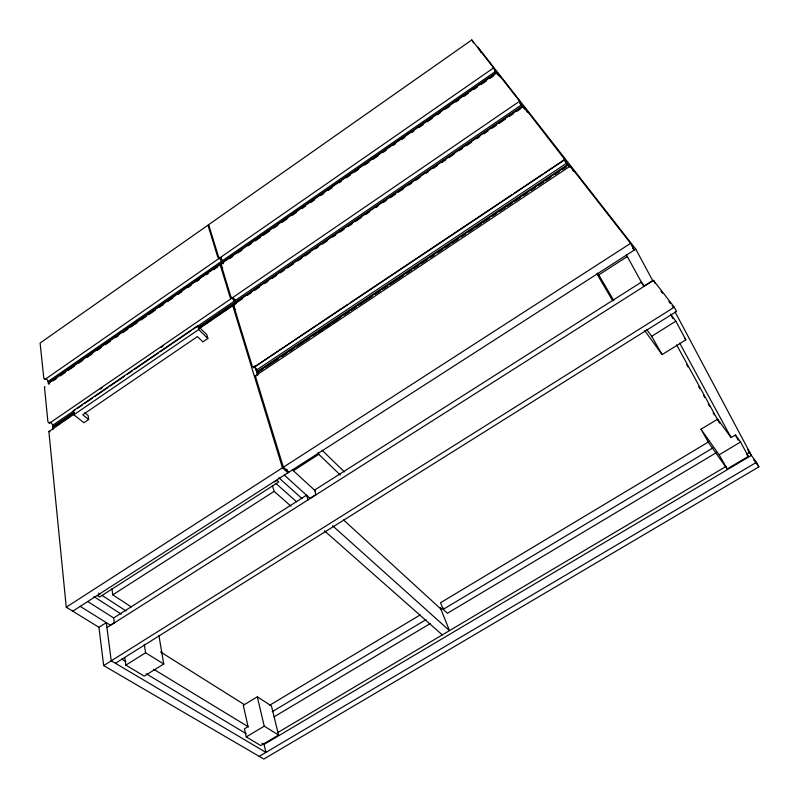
<?xml version="1.0" encoding="UTF-8"?>
<svg xmlns="http://www.w3.org/2000/svg" width="799" height="799" viewBox="0 0 799 799"><rect width="100%" height="100%" fill="white"/><g stroke="black" fill="none" stroke-linecap="round" stroke-linejoin="round"><path stroke-width="1.2" d="M232.279 305.627L235.355 303.53L234.117 301.293A2.377 0.539 55.2 0 0 232.329 298.506A2.377 0.539 55.2 0 0 231.39 298.476L49.298 423.35L47.91 421.792L44.454 386.936L45.144 386.836M235.216 309.363A2.397 0.549 55.3 0 1 234.147 307.425L232.759 305.747L282.466 467.795L287.94 472.788L286.831 469.223M73.588 414.441L48.879 431.57L66.257 607.19L98.956 627.315L103.67 665.587L263.83 759.05L758.89 466.856L756.483 462.321L748.353 451.325M632.698 248.159L634.226 250.107L630.581 243.355L570.216 166.102L255.3 375.88L283.375 467.215L288.848 472.209M234.566 306.197L233.528 305.228L252.144 365.862L253.433 367.62L316.833 325.023M209.498 226.856L207.95 225.188L40.11 343.021L43.835 378.626L45.004 379.425L219.056 258.417M496.798 73.648L492.484 66.457L471.8 39.95L208.649 224.699L218.457 256.509L222.871 263.34L221.033 257.428M219.775 257.917L493.373 68.045M49.109 383.67L48.07 381.562L221.693 261.233M223.6 262.841L222.412 260.724L495.37 71.54M48.21 382.951L222.082 262.501M222.811 262.002L496.199 72.599M222.961 262.511L496.529 73.029L498.606 75.695M53.193 380.843L56.26 378.716M60.354 375.89L65.458 372.344M68.524 370.227L74.657 365.972M78.751 363.146L82.836 360.309M86.931 357.483L92.035 353.947M97.148 350.401L101.233 347.575M105.328 344.739L110.432 341.203M115.545 337.667L118.612 335.54M122.706 332.704L127.81 329.168M130.876 327.041L137.009 322.796M141.103 319.97L146.207 316.424M149.273 314.307L155.405 310.062M159.5 307.225L163.585 304.399M167.68 301.563L172.784 298.027M177.897 294.481L181.982 291.655M188.115 287.41L191.181 285.283M196.294 281.747L199.36 279.62M206.522 274.666L208.559 273.248M213.673 269.712L217.757 266.876M229.732 258.586L232.809 256.459M237.922 252.923L242.017 250.087M248.149 245.832L251.226 243.705M255.32 240.869L260.434 237.333M263.5 235.206L269.643 230.951M273.737 228.115L277.822 225.288M281.917 222.452L287.041 218.906M292.154 215.36L296.249 212.534M302.382 208.279L305.458 206.152M310.571 202.606L314.666 199.78M320.798 195.525L323.875 193.398M327.97 190.562L332.054 187.725M339.215 182.771L341.263 181.353M346.386 177.807L350.471 174.971M354.566 172.145L358.661 169.308M364.803 165.053L368.898 162.217M372.983 159.391L378.107 155.845M383.22 152.299L386.287 150.172M393.448 145.218L395.495 143.8M401.637 139.545L404.703 137.418M411.865 132.464L413.912 131.046M419.036 127.5L423.12 124.664M427.215 121.828L432.339 118.292M437.452 114.746L440.519 112.619M445.632 109.073L449.727 106.247M455.869 101.992L458.936 99.865M464.049 96.319L468.144 93.493M474.286 89.238L477.353 87.111M481.447 84.275L486.561 80.729M489.637 78.612L493.732 75.775M233.178 297.248L518.341 102.082M100.275 389.053L102.342 387.635M161.018 347.485L163.076 346.077M88.669 419.495L82.726 414.761L197.403 336.609L202.856 341.872L207.86 338.476L206.821 334.661L197.663 325.722L73.318 410.726L73.828 414.771L83.905 422.731L88.669 419.495L88.12 415.46L84.734 412.753M53.673 427.605L52.744 426.886L52.584 425.378L75.146 409.957M77.193 408.549L82.327 405.043M84.374 403.645L92.584 398.032M94.632 396.634L107.965 387.525M110.012 386.117L124.374 376.309M127.45 374.202L132.574 370.696M134.632 369.298L158.222 353.168M160.269 351.77L191.041 330.736M193.088 329.338L234.117 301.293M235.026 299.515L236.114 303.011L234.866 300.774L521.387 104.939L523.255 107.625M52.744 426.886L74.307 412.154M198.591 327.24L234.546 302.681M235.305 302.162L522.296 106.097M53.024 429.682L52.804 427.495L74.387 412.753M198.741 327.81L234.716 303.24L235.525 304.079M55.72 426.197L60.854 422.701M62.911 421.293L69.064 417.088M199.43 328.059L202.507 325.962M206.611 323.156L210.726 320.349M216.879 316.144L219.955 314.047M224.07 311.24L228.174 308.434M237.143 302.312L242.287 298.796M247.42 295.29L251.535 292.484M254.621 290.377L259.755 286.861M264.898 283.355L267.985 281.248M272.089 278.442L276.204 275.635M280.319 272.829L284.424 270.022M287.51 267.915L293.672 263.7M297.787 260.893L301.902 258.087M304.988 255.98L310.122 252.464M315.265 248.958L318.352 246.851M322.456 244.045L327.6 240.539M332.734 237.023L335.82 234.916M339.935 232.11L344.039 229.303M348.154 226.497L352.269 223.69M355.355 221.583L361.518 217.368M365.632 214.561L369.737 211.755M375.91 207.54L377.967 206.142M383.101 202.626L386.187 200.519M390.302 197.713L395.435 194.207M398.521 192.1L403.665 188.594M408.798 185.078L411.885 182.971M415.999 180.165L420.104 177.358M426.276 173.143L428.334 171.745M433.467 168.229L437.582 165.423M441.697 162.616L445.802 159.81M448.888 157.703L454.032 154.197M459.165 150.681L462.251 148.574M466.366 145.768L471.5 142.262M476.643 138.746L479.73 136.649M483.834 133.833L487.949 131.026M492.064 128.22L496.169 125.413M499.255 123.306L505.427 119.091M509.532 116.284L513.647 113.478M516.733 111.371L520.838 108.564M198.871 328.888L232.759 305.747M73.828 414.771L198.671 329.538L197.663 325.722M318.911 323.635L347.945 304.239M350.022 302.861L511.789 194.786M513.867 193.408L542.901 174.012M544.978 172.624L564.683 159.46M253.543 367.64L564.903 159.67L524.014 106.876L525.792 109.673M262.981 369.088L257.787 372.554L256.439 370.107L566.721 163.116L568.379 165.563L564.553 160.649M256.928 371.705L567.769 164.464M257.847 374.661L257.128 372.344L568.189 165.003L569.707 166.961M265.058 367.7L278.561 358.701M281.677 356.624L286.871 353.168M288.948 351.78L294.142 348.324M296.219 346.936L309.722 337.937M312.838 335.86L318.032 332.394M320.109 331.016L325.303 327.55M327.38 326.172L340.883 317.163M343.999 315.086L349.203 311.63M351.28 310.242L356.474 306.786M358.551 305.398L372.054 296.399M375.17 294.322L380.364 290.866M382.441 289.478L387.635 286.012M389.712 284.634L403.215 275.635M406.331 273.558L411.525 270.092M413.602 268.704L418.796 265.248M420.873 263.86L427.105 259.705M430.222 257.628L434.376 254.861M437.492 252.784L442.686 249.328M444.763 247.94L449.957 244.484M452.034 243.096L458.266 238.941M461.383 236.864L465.537 234.097M468.653 232.02L473.847 228.554M475.924 227.176L481.118 223.71M483.195 222.322L489.427 218.177M492.544 216.1L496.698 213.323M499.824 211.246L505.018 207.79M507.095 206.402L512.289 202.946M514.366 201.558L520.598 197.403M523.715 195.326L527.869 192.559M530.985 190.482L535.14 187.715M538.256 185.638L543.45 182.172M545.527 180.794L550.721 177.328M554.876 174.562L559.03 171.795M562.146 169.718L566.301 166.941M319.111 332.464L322.217 330.396M326.362 327.63L329.478 325.563M333.622 322.796L336.729 320.729M66.257 607.19L282.466 467.795M283.375 467.215L630.581 243.355M72.739 611.175L635.764 249.118L652.683 280.599L643.674 286.322M274.307 482.017L276.993 480.279L278.811 481.907L99.585 597.053L97.488 595.704L99.995 594.086L98.587 593.188M293.363 470.711L318.821 454.351L318.122 452.324M597.482 273.118L598.771 274.896L627.325 256.549M131.386 607L112.769 594.846L274.137 491.385L272.389 485.412M98.956 627.315L106.307 622.641L111.251 660.823L265.907 752.388L263.93 743.879M114.557 622.511L110.362 625.178L80.22 606.361M309.992 498.336L315.955 494.551M106.946 627.605L653.502 280.369L674.276 307.196L676.523 311.44L115.416 663.29M103.67 665.587L674.276 307.196M125.843 665.138L145.598 652.783L163.745 664.009L144.249 676.104L125.843 665.138L124.804 657.737M646.611 329.318L651.684 336.289L675.834 321.178L685.842 339.845L662.101 354.586L644.793 330.706M257.308 696.828L243.286 705.277L248.07 726.651L244.474 728.808L246.252 736.898L260.814 745.577L278.561 735.05L271.44 705.946L257.308 696.828L264.229 726.181L278.561 735.05M700.973 429.243L717.622 419.195L731.115 437.612L735.43 435.026L740.583 441.997L748.303 456.409L727.17 468.943L709.122 443.475L700.973 429.243L719.13 454.801L727.17 468.943M269.473 705.367L420.224 614.91M709.502 441.328L440.529 602.726L443.185 609.367L447.45 613.272L716.703 452.464M442.996 607.729L440.848 609.008L343.57 519.969M272.179 711.709L426.007 619.644M443.185 609.367L712.788 448.009M274.077 716.823L430.331 623.5M246.252 736.898L264.229 726.181M719.13 454.801L740.583 441.997M278.122 732.363L726.161 466.336M746.526 454.251L749.742 452.334L747.514 449.328M259.206 756.353L756.483 462.321M48.939 431.27L49.987 431.8M564.873 159.68L564.294 159.031L566.721 163.116M255.36 375.83L256 376.299M121.708 659.085L125.962 661.632M146.157 673.737L246.092 733.632M262.002 743.16L264.05 744.398L751.37 455.4L675.165 312.079M153.738 669.312L248.509 726.92M160.519 651.924L244.484 704.698M87.72 601.537L113.578 617.897M93.922 596.633L121.228 614.121M102.082 595.445L126.162 611.005M220.095 257.528L222.412 260.724M52.804 427.495L53.733 428.214M49.168 384.229L48.27 383.51L222.242 263.011L223.031 263.85M274.137 491.385L290.976 506.167M324.514 530.876L442.296 634.885M276.134 483.635L296.669 501.872M332.624 525.782L449.487 630.621L440.249 607.5M278.791 477.752L301.972 498.546M284.324 475.115L310.232 498.556M292.464 469.882L315.345 490.906M318.821 454.351L340.274 475.025M198.671 329.538L207.86 338.476M322.117 450.246L344.379 471.879M257.128 372.344L257.987 373.193M236.284 303.57L235.475 302.721L522.656 106.557L524.933 109.493M635.764 249.118L477.912 47.101L481.028 52.504M494.501 70.702L496.029 72.669M519.869 103.271L522.896 107.166M660.963 291.305L662.441 293.223M668.883 301.553L670.351 303.46M672.079 305.687L673.557 307.605M221.802 265.198L221.033 264.449L230.791 296.539L232.149 297.957A2.377 0.539 55.3 0 1 232.119 297.448M670.451 314.127L675.834 321.178M684.503 338.077L685.842 339.845M644.413 286.132L641.367 282.127L314.506 490.137L316.034 494.761M571.465 168.16L570.216 166.102M521.387 104.939L518.351 99.585L497.527 72.949L498.067 73.957M753.697 459.834L758.89 466.856M746.845 454.421L748.303 456.409M571.784 168.579L572.144 169.098M499.565 76.135L498.236 74.217M572.523 169.668L573.562 171.376M526.141 110.202L526.501 110.761M499.914 76.664L500.234 77.203M598.771 274.896L613.902 300.714M596.883 273.847L612.693 300.754M526.841 111.311L527.36 112.24M471.8 39.95L473.587 43.046M651.684 336.289L662.101 354.586M568.189 165.003L568.798 166.102M626.516 255.071L643.525 286.042M686.711 364.694L687.909 366.881M698.706 386.546L699.904 388.733M703.51 395.285L704.738 397.532M708.304 404.024L709.522 406.242M713.108 412.763L714.306 414.951M717.622 419.195L719.879 423.32M676.643 344.918L719.01 422.202M679.709 343.121L730.985 437.373M653.502 280.369L655.21 283.535M671.04 315.225L672.808 318.521M735.43 435.026L738.206 440.179M308.024 499.854L306.536 495.21L113.668 617.957L114.347 622.9M256.679 368.978L257.787 372.554M233.907 298.856L235.355 303.53M254.721 365.862L257.678 375.37M207.95 225.188L217.727 257.008L218.996 258.666L219.725 257.638M231.39 298.476L230.022 297.058L220.234 264.978L221.583 266.616A2.307 0.499 55 0 0 222.591 268.444M158.901 635.445L163.745 664.009M144.279 644.384L145.598 652.783M111.92 588.663L112.769 594.846M232.749 297.667A2.377 0.539 55.3 0 1 234.866 300.774M49.468 422.991A2.297 0.949 53.4 0 1 50.876 422.671A2.297 0.949 53.4 0 1 52.584 425.378M45.084 378.846A2.207 0.869 52.8 0 1 46.622 379.145A2.207 0.869 52.8 0 1 48.07 381.562M253.583 367.28A2.537 0.619 56 0 1 254.511 367.101A2.537 0.619 56 0 1 256.439 370.107"/></g></svg>
